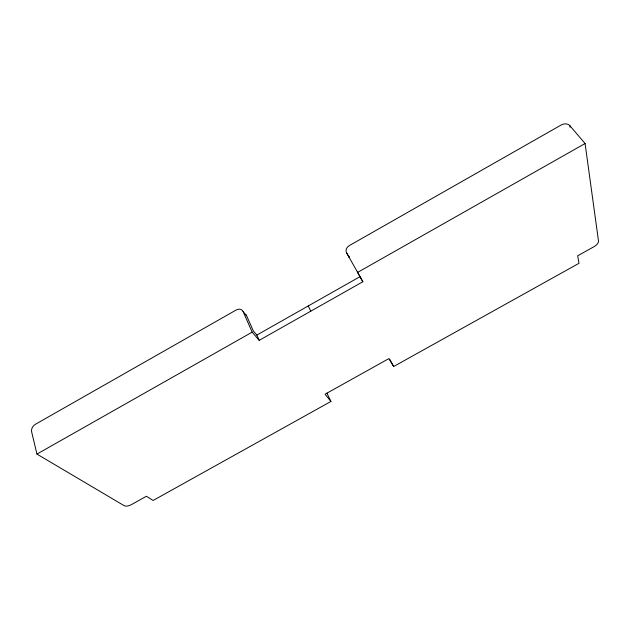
<?xml version="1.0" encoding="UTF-8"?>
<svg xmlns="http://www.w3.org/2000/svg" width="630" height="630" viewBox="0 0 630 630"><rect width="100%" height="100%" fill="white"/><g stroke="black" fill="none" stroke-linecap="round" stroke-linejoin="round"><path stroke-width="0.94" d="M259.182 340.365L256.835 335.073L253.355 330.963L246.598 315.717L243.054 311.48A5.946 4.654 -39.6 0 0 236.045 310.078L35.438 424.273A6.048 4.339 -51.4 0 0 31.618 431.739L36.942 454.088L252.173 332.136L259.182 340.365L362.864 281.728L357.375 272.018M357.533 272.443L585.081 143.514L569.811 125.614A6.379 4.717 -15.6 0 0 561.243 124.96L349.406 245.55A6.009 4.741 -30 0 0 346.5 252.638L362.864 281.728M256.835 335.073L360.029 276.649M326.907 393.081L330.923 401.452L153.098 500.488L146.42 496.251L131.119 504.78A5.316 2.481 -18.6 0 1 124.149 505.677L36.942 454.088M330.923 401.452L325.072 394.199L388.844 358.627L393.663 366.51L579.001 263.301L577.671 255.788L594.177 246.59A5.56 2.67 -36.1 0 0 598.5 241.062L585.081 143.514M346.5 252.638L349.233 257.402A5.961 4.725 -30 0 1 348.815 256.229M389.655 359.139L393.663 366.51M308.204 305.983L310.795 311.173M243.054 311.48L252.173 332.136M569.811 125.614L570.079 127.307M245.936 314.709A5.898 4.63 -39.6 0 1 246.598 315.717"/></g></svg>
